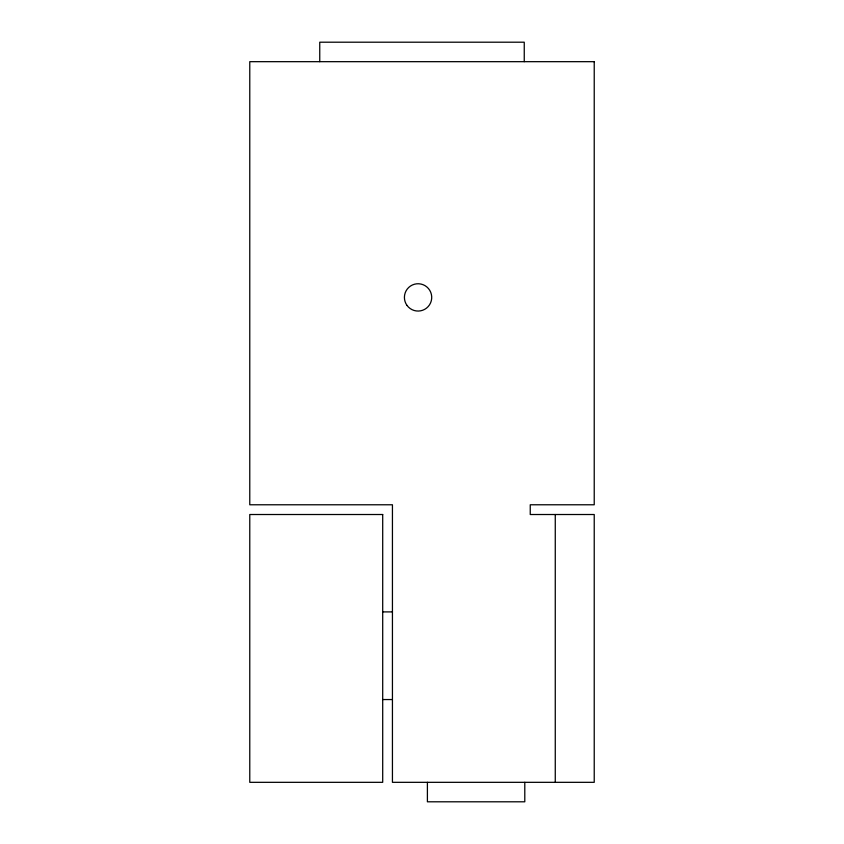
<?xml version="1.0" encoding="UTF-8"?>
<svg xmlns="http://www.w3.org/2000/svg" width="844" height="844" viewBox="0 0 844 844"><rect width="100%" height="100%" fill="white"/><g stroke="black" fill="none" stroke-linecap="round" stroke-linejoin="round"><path stroke-width="1.27" d="M382.701 611.9L392.439 611.9M382.701 699.549L392.439 699.549M555.268 514.513L555.268 782.325M524.789 782.325L524.789 801.8L427.402 801.8L427.402 782.325M524.251 61.675L524.251 42.2L319.749 42.2L319.749 61.675M594.229 61.675L249.771 61.675L249.771 504.775L392.439 504.775L392.439 782.325L594.229 782.325L594.229 514.513L530.243 514.513L530.243 504.775L594.229 504.775L594.229 61.675M382.701 514.513L249.771 514.513L249.771 782.325L382.701 782.325L382.701 514.513M407.019 305.433A13.662 13.662 0 0 0 430.546 302.954A13.662 13.662 0 0 0 416.641 283.816A13.662 13.662 0 0 0 407.019 305.433"/></g></svg>
